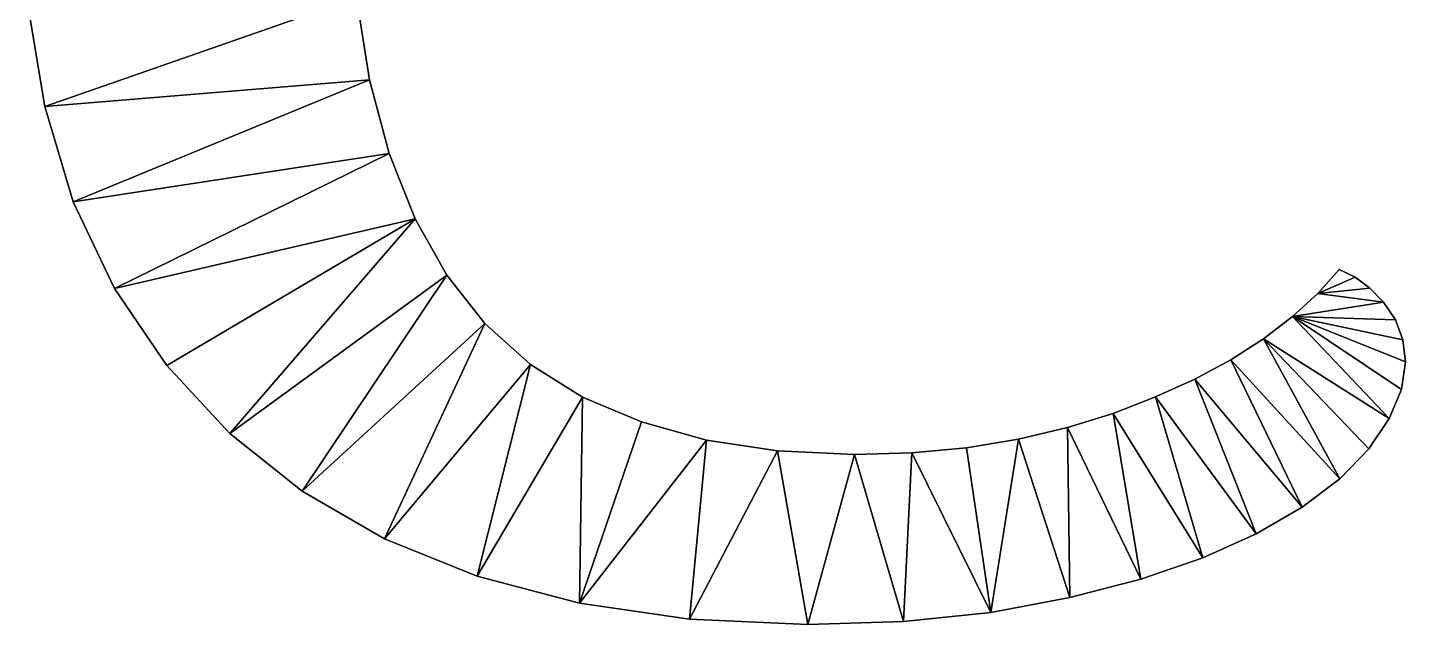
# Model space of a CAD drawing. Extents: x 47.8 to 140.8, y -88 to 7.
# Drawn here: x 48.1 to 135.9, y -88 to -49.9 of the extents above; entities that cross this region are included whole.
import ezdxf

# ---------------------------------------------------------------- set-up
doc = ezdxf.new("R2010")
doc.units = 0
doc.header["$MEASUREMENT"] = 0
doc.layers.add('STL2DXF', color=7, linetype='Continuous')

msp = doc.modelspace()

# ---------------------------------------------------------------- linework, layer by layer
at = {"layer": 'STL2DXF'}
for points in [[(49.219, -54.966), (48.127, -48.362), (69.088, -48.02)], [(48.127, -48.362, 15), (49.219, -54.966, 15), (69.088, -48.02, 15)], [(69.921, -53.271), (49.219, -54.966), (69.088, -48.02)], [(69.921, -53.271, 15), (69.088, -48.02, 15), (49.219, -54.966, 15)], [(69.088, -48.02), (69.088, -48.02, 15), (69.921, -53.271, 15)], [(69.088, -48.02), (69.921, -53.271, 15), (69.921, -53.271)], [(48.127, -48.362), (49.219, -54.966), (49.219, -54.966, 15)], [(48.127, -48.362), (49.219, -54.966, 15), (48.127, -48.362, 15)], [(49.219, -54.966), (69.921, -53.271), (51.04, -61.051)], [(49.219, -54.966, 15), (51.04, -61.051, 15), (69.921, -53.271, 15)], [(71.169, -57.974, 15), (69.921, -53.271, 15), (51.04, -61.051, 15)], [(71.169, -57.974), (51.04, -61.051), (69.921, -53.271)], [(71.169, -57.974, 15), (71.169, -57.974), (69.921, -53.271, 15)], [(69.921, -53.271), (69.921, -53.271, 15), (71.169, -57.974)], [(49.219, -54.966), (51.04, -61.051), (51.04, -61.051, 15)], [(49.219, -54.966), (51.04, -61.051, 15), (49.219, -54.966, 15)], [(51.04, -61.051), (71.169, -57.974), (53.675, -66.574)], [(51.04, -61.051, 15), (53.675, -66.574, 15), (71.169, -57.974, 15)], [(72.816, -62.131, 15), (71.169, -57.974, 15), (53.675, -66.574, 15)], [(72.816, -62.131), (53.675, -66.574), (71.169, -57.974)], [(71.169, -57.974), (71.169, -57.974, 15), (72.816, -62.131, 15)], [(71.169, -57.974), (72.816, -62.131, 15), (72.816, -62.131)], [(51.04, -61.051), (53.675, -66.574), (53.675, -66.574, 15)], [(51.04, -61.051), (53.675, -66.574, 15), (51.04, -61.051, 15)], [(53.675, -66.574), (72.816, -62.131), (57.004, -71.497)], [(57.004, -71.497, 15), (72.816, -62.131, 15), (53.675, -66.574, 15)], [(57.004, -71.497, 15), (61.026, -75.817, 15), (72.816, -62.131, 15)], [(57.004, -71.497), (72.816, -62.131), (61.026, -75.817)], [(74.845, -65.74, 15), (72.816, -62.131, 15), (61.026, -75.817, 15)], [(74.845, -65.74), (61.026, -75.817), (72.816, -62.131)], [(74.845, -65.74, 15), (74.845, -65.74), (72.816, -62.131, 15)], [(72.816, -62.131), (72.816, -62.131, 15), (74.845, -65.74)], [(61.026, -75.817, 15), (65.621, -79.509, 15), (74.845, -65.74, 15)], [(61.026, -75.817), (74.845, -65.74), (65.621, -79.509)], [(77.255, -68.803, 15), (74.845, -65.74, 15), (65.621, -79.509, 15)], [(77.255, -68.803), (65.621, -79.509), (74.845, -65.74)], [(74.845, -65.74), (74.845, -65.74, 15), (77.255, -68.803, 15)], [(74.845, -65.74), (77.255, -68.803, 15), (77.255, -68.803)], [(131.713, -65.358), (132.718, -65.863), (130.343, -66.889)], [(131.713, -65.358, 15), (130.343, -66.889, 15), (132.718, -65.863, 15)], [(131.713, -65.358), (130.343, -66.889), (130.343, -66.889, 15)], [(131.713, -65.358), (130.343, -66.889, 15), (131.713, -65.358, 15)], [(132.718, -65.863), (131.713, -65.358), (131.713, -65.358, 15)], [(132.718, -65.863), (131.713, -65.358, 15), (132.718, -65.863, 15)], [(57.004, -71.497, 15), (53.675, -66.574, 15), (57.004, -71.497)], [(53.675, -66.574), (57.004, -71.497), (53.675, -66.574, 15)], [(132.718, -65.863), (133.654, -66.561), (130.343, -66.889)], [(132.718, -65.863, 15), (130.343, -66.889, 15), (133.654, -66.561, 15)], [(133.654, -66.561), (134.521, -67.449), (130.343, -66.889)], [(133.654, -66.561, 15), (130.343, -66.889, 15), (134.521, -67.449, 15)], [(133.654, -66.561), (132.718, -65.863), (132.718, -65.863, 15)], [(133.654, -66.561), (132.718, -65.863, 15), (133.654, -66.561, 15)], [(133.654, -66.561), (133.654, -66.561, 15), (134.521, -67.449, 15)], [(133.654, -66.561), (134.521, -67.449, 15), (134.521, -67.449)], [(130.343, -66.889), (134.521, -67.449), (128.731, -68.366)], [(130.343, -66.889, 15), (128.731, -68.366, 15), (134.521, -67.449, 15)], [(130.343, -66.889), (128.731, -68.366), (128.731, -68.366, 15)], [(130.343, -66.889), (128.731, -68.366, 15), (130.343, -66.889, 15)], [(135.302, -68.584), (128.731, -68.366), (134.521, -67.449)], [(135.302, -68.584, 15), (134.521, -67.449, 15), (128.731, -68.366, 15)], [(134.521, -67.449), (134.521, -67.449, 15), (135.302, -68.584, 15)], [(134.521, -67.449), (135.302, -68.584, 15), (135.302, -68.584)], [(126.875, -69.788), (128.731, -68.366), (134.885, -74.874)], [(126.875, -69.788, 15), (134.885, -74.874, 15), (128.731, -68.366, 15)], [(126.875, -69.788, 15), (128.731, -68.366, 15), (126.875, -69.788)], [(128.731, -68.366), (126.875, -69.788), (128.731, -68.366, 15)], [(135.77, -69.856), (128.731, -68.366), (135.302, -68.584)], [(135.926, -71.264), (135.666, -73.028), (128.731, -68.366)], [(135.77, -69.856), (135.926, -71.264), (128.731, -68.366)], [(135.666, -73.028), (134.885, -74.874), (128.731, -68.366)], [(135.926, -71.264, 15), (128.731, -68.366, 15), (135.666, -73.028, 15)], [(135.666, -73.028, 15), (128.731, -68.366, 15), (134.885, -74.874, 15)], [(135.302, -68.584, 15), (128.731, -68.366, 15), (135.77, -69.856, 15)], [(135.77, -69.856, 15), (128.731, -68.366, 15), (135.926, -71.264, 15)], [(65.621, -79.509, 15), (70.874, -82.544, 15), (77.255, -68.803, 15)], [(65.621, -79.509), (77.255, -68.803), (70.874, -82.544)], [(80.167, -71.415, 15), (77.255, -68.803, 15), (70.874, -82.544, 15)], [(80.167, -71.415), (70.874, -82.544), (77.255, -68.803)], [(77.255, -68.803, 15), (80.167, -71.415, 15), (77.255, -68.803)], [(80.167, -71.415), (77.255, -68.803), (80.167, -71.415, 15)], [(135.302, -68.584, 15), (135.77, -69.856, 15), (135.77, -69.856)], [(135.302, -68.584, 15), (135.77, -69.856), (135.302, -68.584)], [(124.795, -71.128), (126.875, -69.788), (131.747, -78.716)], [(126.875, -69.788, 15), (124.795, -71.128, 15), (131.747, -78.716, 15)], [(126.875, -69.788), (124.795, -71.128), (124.795, -71.128, 15)], [(126.875, -69.788), (124.795, -71.128, 15), (126.875, -69.788, 15)], [(134.885, -74.874), (133.585, -76.802), (126.875, -69.788)], [(133.585, -76.802), (131.747, -78.716), (126.875, -69.788)], [(133.585, -76.802, 15), (134.885, -74.874, 15), (126.875, -69.788, 15)], [(131.747, -78.716, 15), (133.585, -76.802, 15), (126.875, -69.788, 15)], [(135.77, -69.856), (135.77, -69.856, 15), (135.926, -71.264, 15)], [(135.77, -69.856), (135.926, -71.264, 15), (135.926, -71.264)], [(57.004, -71.497), (61.026, -75.817), (61.026, -75.817, 15)], [(57.004, -71.497), (61.026, -75.817, 15), (57.004, -71.497, 15)], [(70.874, -82.544, 15), (76.786, -84.924, 15), (80.167, -71.415, 15)], [(76.786, -84.924), (70.874, -82.544), (80.167, -71.415)], [(83.496, -73.507, 15), (80.167, -71.415, 15), (76.786, -84.924, 15)], [(83.496, -73.507), (76.786, -84.924), (80.167, -71.415)], [(83.496, -73.507), (80.167, -71.415), (80.167, -71.415, 15)], [(83.496, -73.507), (80.167, -71.415, 15), (83.496, -73.507, 15)], [(124.795, -71.128, 15), (124.795, -71.128), (122.506, -72.358)], [(124.795, -71.128, 15), (122.506, -72.358), (122.506, -72.358, 15)], [(122.506, -72.358), (124.795, -71.128), (129.355, -80.521)], [(124.795, -71.128, 15), (122.506, -72.358, 15), (129.355, -80.521, 15)], [(131.747, -78.716), (129.355, -80.521), (124.795, -71.128)], [(129.355, -80.521, 15), (131.747, -78.716, 15), (124.795, -71.128, 15)], [(135.926, -71.264), (135.926, -71.264, 15), (135.666, -73.028, 15)], [(135.926, -71.264), (135.666, -73.028, 15), (135.666, -73.028)], [(122.506, -72.358, 15), (120.01, -73.479, 15), (126.407, -82.216, 15)], [(120.01, -73.479, 15), (122.506, -72.358, 15), (122.506, -72.358)], [(122.506, -72.358), (126.407, -82.216), (120.01, -73.479)], [(120.01, -73.479, 15), (122.506, -72.358), (120.01, -73.479)], [(122.506, -72.358), (129.355, -80.521), (126.407, -82.216)], [(126.407, -82.216, 15), (129.355, -80.521, 15), (122.506, -72.358, 15)], [(83.288, -86.633, 15), (83.496, -73.507, 15), (76.786, -84.924, 15)], [(76.786, -84.924), (83.496, -73.507), (83.288, -86.633)], [(87.241, -75.079, 15), (83.496, -73.507, 15), (83.288, -86.633, 15)], [(87.241, -75.079), (83.288, -86.633), (83.496, -73.507)], [(87.241, -75.079), (83.496, -73.507), (83.496, -73.507, 15)], [(87.241, -75.079), (83.496, -73.507, 15), (87.241, -75.079, 15)], [(120.01, -73.479, 15), (117.305, -74.546, 15), (123.009, -83.761, 15)], [(120.01, -73.479), (123.009, -83.761), (117.305, -74.546)], [(120.01, -73.479), (117.305, -74.546), (117.305, -74.546, 15)], [(120.01, -73.479), (117.305, -74.546, 15), (120.01, -73.479, 15)], [(123.009, -83.761, 15), (126.407, -82.216, 15), (120.01, -73.479, 15)], [(123.009, -83.761), (120.01, -73.479), (126.407, -82.216)], [(135.666, -73.028), (135.666, -73.028, 15), (134.885, -74.874, 15)], [(135.666, -73.028), (134.885, -74.874, 15), (134.885, -74.874)], [(117.305, -74.546, 15), (114.392, -75.448, 15), (119.056, -85.115, 15)], [(114.392, -75.448), (117.305, -74.546), (119.056, -85.115)], [(117.305, -74.546), (114.392, -75.448), (117.305, -74.546, 15)], [(117.305, -74.546, 15), (114.392, -75.448), (114.392, -75.448, 15)], [(119.056, -85.115, 15), (123.009, -83.761, 15), (117.305, -74.546, 15)], [(123.009, -83.761), (119.056, -85.115), (117.305, -74.546)], [(91.385, -76.241, 15), (87.241, -75.079, 15), (83.288, -86.633, 15)], [(91.385, -76.241), (83.288, -86.633), (87.241, -75.079)], [(91.385, -76.241), (87.241, -75.079), (87.241, -75.079, 15)], [(91.385, -76.241), (87.241, -75.079, 15), (91.385, -76.241, 15)], [(114.392, -75.448, 15), (111.271, -76.187, 15), (114.548, -86.277, 15)], [(111.271, -76.187), (114.392, -75.448), (114.548, -86.277)], [(114.392, -75.448), (111.271, -76.187), (111.271, -76.187, 15)], [(114.392, -75.448), (111.271, -76.187, 15), (114.392, -75.448, 15)], [(119.056, -85.115, 15), (114.392, -75.448, 15), (114.548, -86.277, 15)], [(119.056, -85.115), (114.548, -86.277), (114.392, -75.448)], [(134.885, -74.874), (134.885, -74.874, 15), (133.585, -76.802, 15)], [(134.885, -74.874), (133.585, -76.802, 15), (133.585, -76.802)], [(65.621, -79.509), (65.621, -79.509, 15), (61.026, -75.817, 15)], [(65.621, -79.509), (61.026, -75.817, 15), (61.026, -75.817)], [(83.288, -86.633, 15), (90.31, -87.658, 15), (91.385, -76.241, 15)], [(83.288, -86.633), (91.385, -76.241), (90.31, -87.658)], [(95.91, -76.939, 15), (91.385, -76.241, 15), (90.31, -87.658, 15)], [(91.385, -76.241), (95.91, -76.939), (90.31, -87.658)], [(91.385, -76.241, 15), (95.91, -76.939, 15), (91.385, -76.241)], [(95.91, -76.939), (91.385, -76.241), (95.91, -76.939, 15)], [(111.271, -76.187, 15), (107.96, -76.733, 15), (109.503, -87.234, 15)], [(107.96, -76.733), (111.271, -76.187), (109.503, -87.234)], [(107.96, -76.733, 15), (111.271, -76.187), (107.96, -76.733)], [(107.96, -76.733, 15), (111.271, -76.187, 15), (111.271, -76.187)], [(114.548, -86.277, 15), (111.271, -76.187, 15), (109.503, -87.234, 15)], [(114.548, -86.277), (109.503, -87.234), (111.271, -76.187)], [(97.852, -88, 15), (95.91, -76.939, 15), (90.31, -87.658, 15)], [(97.852, -88), (90.31, -87.658), (95.91, -76.939)], [(100.817, -77.171, 15), (95.91, -76.939, 15), (97.852, -88, 15)], [(95.91, -76.939), (100.817, -77.171), (97.852, -88)], [(100.817, -77.171), (95.91, -76.939), (95.91, -76.939, 15)], [(100.817, -77.171), (95.91, -76.939, 15), (100.817, -77.171, 15)], [(97.852, -88, 15), (103.937, -87.809, 15), (100.817, -77.171, 15)], [(103.937, -87.809), (97.852, -88), (100.817, -77.171)], [(104.475, -77.062, 15), (100.817, -77.171, 15), (103.937, -87.809, 15)], [(100.817, -77.171), (104.475, -77.062), (103.937, -87.809)], [(104.475, -77.062), (100.817, -77.171), (100.817, -77.171, 15)], [(104.475, -77.062), (100.817, -77.171, 15), (104.475, -77.062, 15)], [(103.937, -87.809, 15), (109.503, -87.234, 15), (104.475, -77.062, 15)], [(109.503, -87.234), (103.937, -87.809), (104.475, -77.062)], [(107.96, -76.733, 15), (104.475, -77.062, 15), (109.503, -87.234, 15)], [(107.96, -76.733), (109.503, -87.234), (104.475, -77.062)], [(107.96, -76.733), (104.475, -77.062), (107.96, -76.733, 15)], [(104.475, -77.062), (104.475, -77.062, 15), (107.96, -76.733, 15)], [(133.585, -76.802), (133.585, -76.802, 15), (131.747, -78.716, 15)], [(133.585, -76.802), (131.747, -78.716, 15), (131.747, -78.716)], [(131.747, -78.716), (131.747, -78.716, 15), (129.355, -80.521, 15)], [(131.747, -78.716), (129.355, -80.521, 15), (129.355, -80.521)], [(70.874, -82.544), (70.874, -82.544, 15), (65.621, -79.509, 15)], [(70.874, -82.544), (65.621, -79.509, 15), (65.621, -79.509)], [(129.355, -80.521), (129.355, -80.521, 15), (126.407, -82.216, 15)], [(129.355, -80.521), (126.407, -82.216, 15), (126.407, -82.216)], [(123.009, -83.761, 15), (123.009, -83.761), (126.407, -82.216, 15)], [(126.407, -82.216), (126.407, -82.216, 15), (123.009, -83.761)], [(70.874, -82.544, 15), (70.874, -82.544), (76.786, -84.924, 15)], [(76.786, -84.924), (76.786, -84.924, 15), (70.874, -82.544)], [(119.056, -85.115, 15), (119.056, -85.115), (123.009, -83.761, 15)], [(123.009, -83.761), (123.009, -83.761, 15), (119.056, -85.115)], [(83.288, -86.633), (83.288, -86.633, 15), (76.786, -84.924)], [(76.786, -84.924), (83.288, -86.633, 15), (76.786, -84.924, 15)], [(119.056, -85.115), (119.056, -85.115, 15), (114.548, -86.277, 15)], [(119.056, -85.115), (114.548, -86.277, 15), (114.548, -86.277)], [(90.31, -87.658), (90.31, -87.658, 15), (83.288, -86.633, 15)], [(90.31, -87.658), (83.288, -86.633, 15), (83.288, -86.633)], [(114.548, -86.277), (109.503, -87.234, 15), (109.503, -87.234)], [(109.503, -87.234, 15), (114.548, -86.277), (114.548, -86.277, 15)], [(90.31, -87.658), (97.852, -88, 15), (90.31, -87.658, 15)], [(97.852, -88), (97.852, -88, 15), (90.31, -87.658)], [(103.937, -87.809), (109.503, -87.234), (103.937, -87.809, 15)], [(109.503, -87.234, 15), (103.937, -87.809, 15), (109.503, -87.234)], [(103.937, -87.809, 15), (97.852, -88, 15), (97.852, -88)], [(103.937, -87.809, 15), (97.852, -88), (103.937, -87.809)]]:
    msp.add_3dface(points, dxfattribs=at)

doc.saveas('drawing.dxf')
